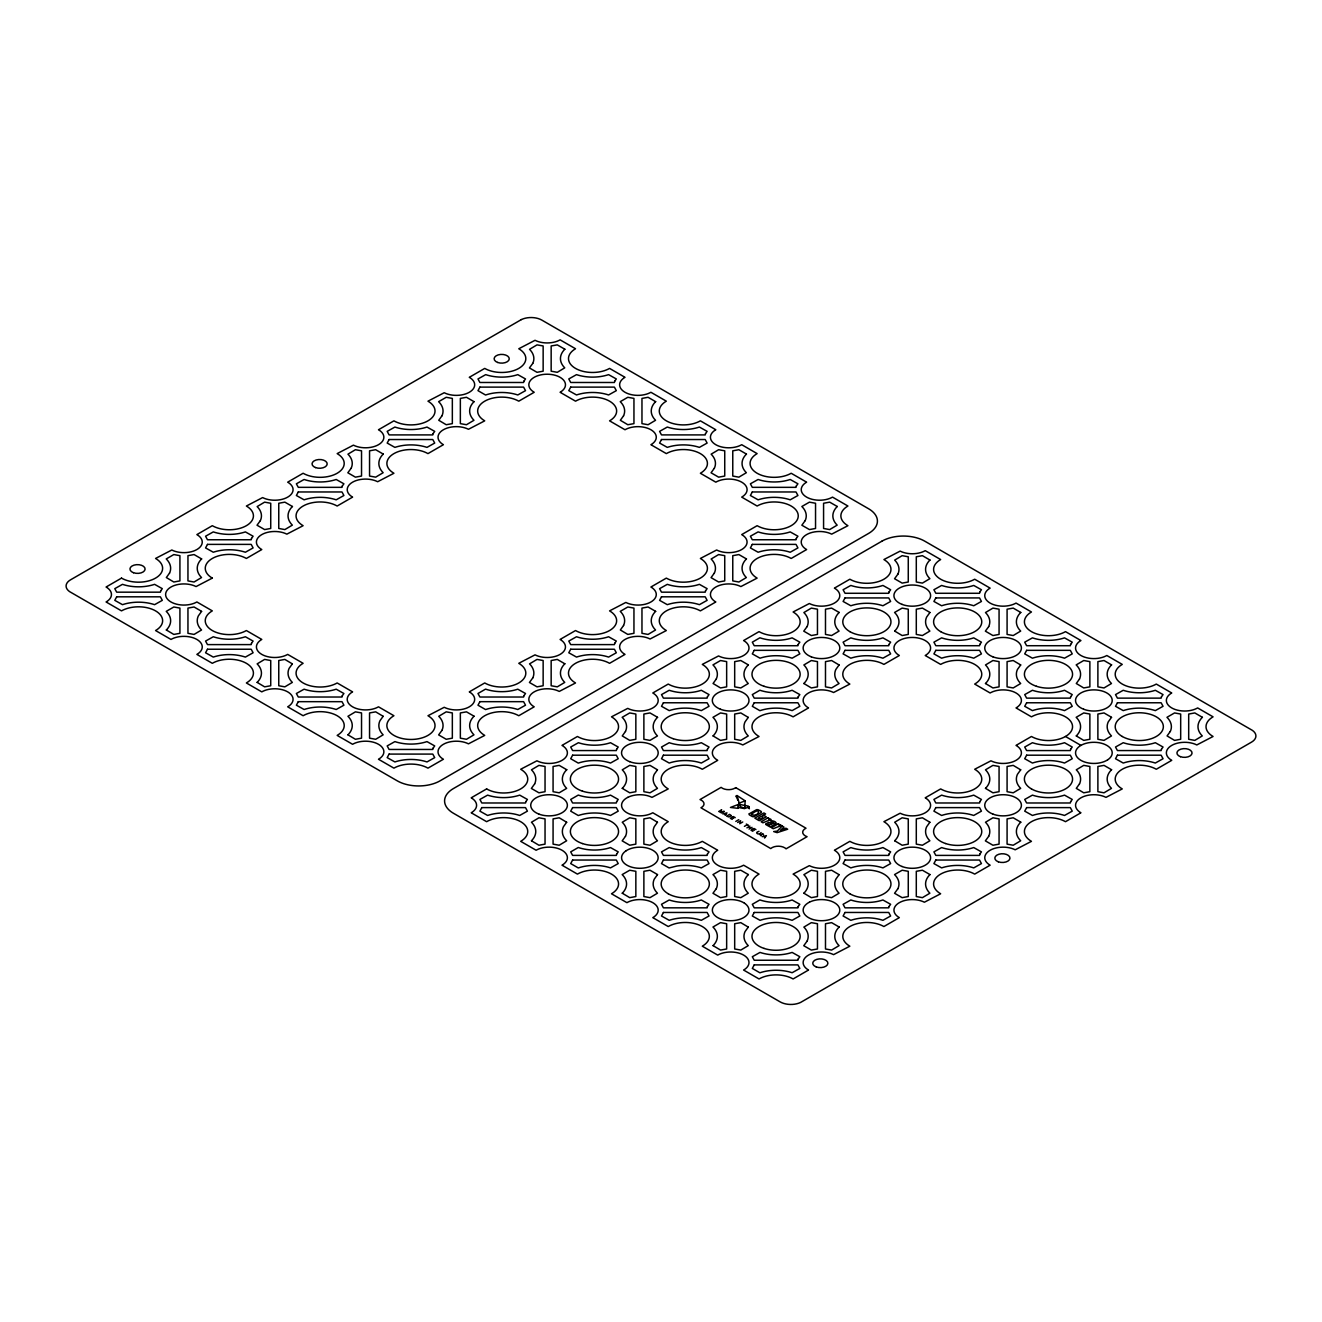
<?xml version="1.0" encoding="UTF-8"?>
<svg xmlns="http://www.w3.org/2000/svg" width="1322" height="1322" viewBox="0 0 1322 1322"><rect width="100%" height="100%" fill="white"/><g stroke="black" fill="none" stroke-linecap="round" stroke-linejoin="round"><path stroke-width="1.5" d="M745.145 800.851L744.732 808.37L740.254 806.618L736.982 795.48L745.145 800.851L738.701 803.313M738.254 807.412L738.089 808.353L730.471 807.445L738.8 804.288L748.549 806.189L749.376 808.75L747.806 807.445L744.468 808.585L737.709 807.329L738.8 804.288M725.15 815.277L726.951 812.865L722.77 813.906M764.595 838.049L766.396 835.636L762.216 836.677M763.538 834.645C761.803 830.728 761.522 838.759 760.018 834.364M718.672 811.543L721.68 809.808L719.961 812.286L724.258 811.295L721.25 813.03M735.792 821.425L738.783 819.69M737.626 822.482L740.617 820.747L739.758 823.705L742.749 821.987M744.402 826.382L747.393 824.664M746.93 827.853L749.921 826.118M749.045 829.076L752.036 827.341M759.01 831.356C753.358 832.662 759.506 835.801 761.108 832.579M627.818 797.331L626.132 798.306A18.293 10.559 0 0 0 626.083 812.237L626.942 812.766A18.293 10.559 0 0 0 652.787 812.766L668.238 821.689A24.077 13.898 0 0 0 668.238 841.337A24.077 13.898 0 0 0 702.296 841.337L717.73 850.261L716.921 850.724A18.326 10.576 0 0 0 716.855 864.671L718.54 865.662A18.326 10.576 0 0 0 742.7 865.695L743.592 865.183L759.043 874.106A24.077 13.898 0 0 0 759.043 893.771A24.077 13.898 0 0 0 793.101 893.771A24.077 13.898 0 0 0 793.101 874.106L809.345 865.662A18.326 10.576 0 0 0 834.38 865.232A18.326 10.576 0 0 0 835.289 850.773L834.397 850.261L849.848 841.337A24.077 13.898 0 0 0 883.906 841.337A24.077 13.898 0 0 0 883.906 821.689L900.15 813.228A18.326 10.576 0 0 0 925.185 812.799A18.326 10.576 0 0 0 926.094 798.356L925.202 797.827L940.653 788.92A24.077 13.898 0 0 0 974.694 788.92A24.077 13.898 0 0 0 974.694 769.255L990.955 760.811A18.326 10.576 0 0 0 1015.99 760.381A18.326 10.576 0 0 0 1016.899 745.922L1016.007 745.41L1031.457 736.486A24.077 13.898 0 0 0 1065.499 736.486L1080.95 745.41M626.132 850.724L626.942 850.261A18.293 10.559 0 0 1 652.787 850.261A18.293 10.559 0 0 1 652.787 865.183L651.895 865.695A18.293 10.559 0 0 1 626.892 865.166A18.293 10.559 0 0 1 626.149 850.74M747.806 807.445L749.26 806.982M737.263 796.786L735.924 796.009L738.056 800.405M735.23 817.657L733.297 816.55L730.322 818.268L732.256 819.376M746.319 824.036L748.483 825.292M755.903 829.588L753.953 828.481L750.979 830.183L752.912 831.307M731.859 817.376L733.627 818.401M748.582 826.894L750.698 828.117M752.515 829.307L754.284 830.332M724.076 813.575L725.712 814.517M763.521 836.347L765.157 837.289M1065.499 736.486A24.077 13.898 0 0 0 1065.499 716.838A24.077 13.898 0 0 0 1031.457 716.838L1016.007 707.914L1016.816 707.452A18.326 10.576 0 0 0 1016.073 692.992A18.326 10.576 0 0 0 991.037 692.48L990.145 692.992L974.694 684.069A24.077 13.898 0 0 0 974.694 664.404A24.077 13.898 0 0 0 940.653 664.404L925.202 655.497L926.011 655.018A18.326 10.576 0 0 0 925.268 640.575A18.326 10.576 0 0 0 900.232 640.046L898.53 641.021A18.326 10.576 0 0 0 898.464 654.968L899.34 655.497L883.906 664.404A24.077 13.898 0 0 0 849.848 664.404A24.077 13.898 0 0 0 849.848 684.069L833.587 692.513A18.326 10.576 0 0 0 808.552 692.943A18.326 10.576 0 0 0 807.659 707.402L808.535 707.914L793.101 716.838A24.077 13.898 0 0 0 759.043 716.838A24.077 13.898 0 0 0 759.043 736.486L742.799 744.947A18.326 10.576 0 0 0 717.747 745.377A18.326 10.576 0 0 0 716.855 759.82L717.73 760.332L702.296 769.255A24.077 13.898 0 0 0 668.238 769.255A24.077 13.898 0 0 0 668.238 788.92L651.994 797.364A18.293 10.559 0 0 0 627.851 797.348M731.165 815.575L728.918 816.996L726.604 816.12L729.595 814.385L731.165 815.575M765.884 816.979L759.671 820.582A2.181 1.256 0 0 1 758.745 820.45L754.862 818.136L763.885 812.931L765.62 813.939L762.761 815.575L763.736 815.575A2.099 1.206 0 0 1 764.562 815.74L765.669 816.451A2.181 1.256 0 0 1 765.884 816.979M768.264 824.383L768.495 824.845A1.669 0.958 0 0 0 769.173 825.077L771.949 824.085L768.264 824.383M765.983 824.036L765.95 824.168A1.966 1.14 0 0 0 766.116 824.73L770.429 827.126A2.941 1.702 0 0 1 770.825 826.696L776.08 823.358A1.917 1.107 0 0 0 776.146 822.895L775.403 821.987A8.147 4.71 0 0 0 774.477 821.425L772.577 820.846A2.313 1.339 0 0 0 771.718 820.879C767.272 820.929 781.17 824.697 768.974 822.482A2.082 1.206 0 0 0 768.297 822.532L766.033 823.887M758.365 818.45C763.339 820.979 764.76 812.319 758.365 818.45M751.474 814.352C758.944 818.417 762.414 804.999 751.54 814.22M116.683 596.817L114.783 600.353L122.483 604.666A32.108 18.541 0 0 1 154.591 604.666L162.292 600.353L160.392 596.817L116.683 596.817M160.673 590.901L160.392 592.173L116.683 592.173L114.783 588.654L122.483 584.341A32.108 18.541 0 0 0 154.591 584.341L162.292 588.654L160.673 590.901M207.488 544.383L205.571 547.919L213.288 552.232A32.108 18.541 0 0 1 245.396 552.232L253.097 547.919L251.197 544.383L207.488 544.383M207.488 649.234L205.571 652.771L213.288 657.084A32.108 18.541 0 0 1 245.396 657.084L253.097 652.771L251.197 649.234L207.488 649.234M251.477 538.467L251.197 539.756L207.488 539.756L205.571 536.22L213.288 531.907A32.108 18.541 0 0 0 245.396 531.907L253.097 536.22L251.477 538.467M251.477 643.318L251.197 644.607L207.488 644.607L205.571 641.071L213.288 636.758A32.108 18.541 0 0 0 245.396 636.758L253.097 641.071L251.477 643.318M298.293 491.966L296.376 495.502L304.093 499.815A32.108 18.541 0 0 1 336.201 499.815L343.902 495.502L342.001 491.966L298.293 491.966M342.282 486.05L342.001 487.339L298.293 487.339L296.376 483.802L304.093 479.489A32.108 18.541 0 0 0 336.201 479.489L343.902 483.802L342.282 486.05M298.293 701.668L296.376 705.204L304.093 709.501A32.108 18.541 0 0 1 336.201 709.501L343.902 705.204L342.001 701.668L298.293 701.668M389.098 439.532L387.181 443.068L394.898 447.381A32.108 18.541 0 0 1 426.989 447.381L434.707 443.068L432.79 439.532L389.098 439.532M342.282 695.752L342.001 697.025L298.293 697.025L296.376 693.505L304.093 689.192A32.108 18.541 0 0 0 336.201 689.192L343.902 693.505L342.282 695.752M433.087 433.633L432.79 434.905L389.098 434.905L387.181 431.369L394.898 427.056A32.108 18.541 0 0 0 426.989 427.056L434.707 431.369L433.087 433.633M389.098 754.085L387.181 757.622L394.898 761.935A32.108 18.541 0 0 1 426.989 761.935L434.707 757.622L432.79 754.085L389.098 754.085M479.903 387.115L477.986 390.651L485.554 395.014A32.108 18.541 0 0 1 517.794 394.964L525.512 390.651L523.595 387.115L479.903 387.115M433.087 748.169L432.79 749.458L389.098 749.458L387.181 745.922L394.898 741.609A32.108 18.541 0 0 0 426.989 741.609L434.707 745.922L433.087 748.169M523.892 381.199L523.595 382.488L479.903 382.488L477.986 378.951L485.703 374.638A32.108 18.541 0 0 0 517.794 374.638L525.512 378.951L523.892 381.199M479.903 701.668L477.986 705.204L485.554 709.567A32.108 18.541 0 0 1 517.794 709.501L525.512 705.204L523.595 701.668L479.903 701.668M570.707 387.115L568.791 390.651L576.508 394.964A32.108 18.541 0 0 1 608.599 394.964L616.316 390.651L614.4 387.115L570.707 387.115M481.803 807.61L479.903 811.146L487.603 815.459A32.108 18.541 0 0 1 519.711 815.459L527.412 811.146L525.512 807.61L481.803 807.61M523.892 695.752L523.595 697.025L479.903 697.025L477.986 693.505L485.554 689.126A32.108 18.541 0 0 0 517.794 689.192L525.512 693.505L523.892 695.752M614.697 381.199L614.4 382.488L570.707 382.488L568.791 378.951L576.508 374.638A32.108 18.541 0 0 0 608.599 374.638L616.316 378.951L614.697 381.199M525.809 801.694L525.512 802.983L481.803 802.983L479.903 799.446L487.603 795.133A32.108 18.541 0 0 0 519.711 795.133L527.412 799.446L525.809 801.694M570.707 649.234L568.791 652.771L576.508 657.084A32.108 18.541 0 0 1 608.599 657.084L616.316 652.771L614.4 649.234L570.707 649.234M572.608 755.192L570.707 758.729L578.276 763.091A32.108 18.541 0 0 1 610.516 763.042L618.217 758.729L616.316 755.192L572.608 755.192M572.608 807.61L570.707 811.146L578.276 815.525A32.108 18.541 0 0 1 610.516 815.459L618.217 811.146L616.316 807.61L572.608 807.61M614.697 643.318L614.4 644.607L570.707 644.607L568.791 641.071L576.508 636.758A32.108 18.541 0 0 0 608.599 636.758L616.316 641.071L614.697 643.318M661.496 439.532L659.595 443.068L667.296 447.381A32.108 18.541 0 0 1 699.404 447.381L707.121 443.068L705.204 439.532L661.496 439.532M572.608 860.044L570.707 863.58L578.276 867.943A32.108 18.541 0 0 1 610.516 867.893L618.217 863.58L616.316 860.044L572.608 860.044M616.614 749.277L616.316 750.566L572.608 750.566L570.707 747.029L578.408 742.716A32.108 18.541 0 0 0 610.516 742.716L618.217 747.029L616.614 749.277M661.496 596.817L659.595 600.353L667.296 604.666A32.108 18.541 0 0 1 699.404 604.666L707.121 600.353L705.204 596.817L661.496 596.817M616.614 801.694L616.316 802.983L572.608 802.983L570.707 799.446L578.276 795.084A32.108 18.541 0 0 0 610.516 795.133L618.217 799.446L616.614 801.694M705.502 433.633L705.204 434.905L661.496 434.905L659.595 431.369L667.296 427.056A32.108 18.541 0 0 0 699.404 427.056L707.121 431.369L705.502 433.633M616.614 854.128L616.316 855.4L572.608 855.4L570.707 851.88L578.276 847.501A32.108 18.541 0 0 0 610.516 847.567L618.217 851.88L616.614 854.128M663.413 702.775L661.512 706.295L669.213 710.608A32.108 18.541 0 0 1 701.321 710.608L709.022 706.295L707.121 702.775L663.413 702.775M663.413 755.192L661.512 758.729L669.213 763.042A32.108 18.541 0 0 1 701.321 763.042L709.022 758.729L707.121 755.192L663.413 755.192M705.502 590.901L705.204 592.173L661.496 592.173L659.595 588.654L667.296 584.341A32.108 18.541 0 0 0 699.404 584.341L707.121 588.654L705.502 590.901M663.413 860.044L661.512 863.58L669.081 867.943L676.963 866.026A32.108 18.541 0 0 1 701.321 867.893L709.022 863.58L707.121 860.044L663.413 860.044M752.301 491.966L750.4 495.502L758.101 499.815A32.108 18.541 0 0 1 790.209 499.815L797.926 495.502L796.009 491.966L752.301 491.966M707.402 696.859L707.121 698.132L663.413 698.132L661.512 694.595L669.213 690.282A32.108 18.541 0 0 0 701.321 690.282L709.022 694.595L707.402 696.859M663.413 912.461L661.512 915.997L669.213 920.31A32.108 18.541 0 0 1 701.321 920.31L709.022 915.997L707.121 912.461L663.413 912.461M752.301 544.383L750.4 547.919L758.101 552.232A32.108 18.541 0 0 1 790.209 552.232L797.926 547.919L796.009 544.383L752.301 544.383M707.402 749.277L707.121 750.566L663.413 750.566L661.512 747.029L669.213 742.716A32.108 18.541 0 0 0 701.321 742.716L709.022 747.029L707.402 749.277M707.402 854.128L707.121 855.4L663.413 855.4L661.512 851.88L669.213 847.567A32.108 18.541 0 0 0 701.321 847.567L709.022 851.88L707.402 854.128M754.218 650.341L752.317 653.878L760.018 658.191A32.108 18.541 0 0 1 792.126 658.191L799.827 653.878L797.926 650.341L754.218 650.341M796.307 486.05L796.009 487.339L752.301 487.339L750.4 483.802L758.101 479.489A32.108 18.541 0 0 0 790.209 479.489L797.926 483.802L796.307 486.05M707.402 906.545L707.121 907.834L663.413 907.834L661.512 904.298L669.213 899.985A32.108 18.541 0 0 0 701.321 899.985L709.022 904.298L707.402 906.545M754.218 702.775L752.317 706.295L759.886 710.674A32.108 18.541 0 0 1 792.126 710.608L799.827 706.295L797.926 702.775L754.218 702.775M796.307 538.467L796.009 539.756L752.301 539.756L750.4 536.22L758.101 531.907A32.108 18.541 0 0 0 790.209 531.907L797.926 536.22L796.307 538.467M798.207 644.425L797.926 645.714L754.218 645.714L752.317 642.178L759.886 637.799A32.108 18.541 0 0 0 792.126 637.865L799.827 642.178L798.207 644.425M798.207 696.859L797.926 698.132L754.218 698.132L752.317 694.595L759.886 690.233A32.108 18.541 0 0 0 792.126 690.282L799.827 694.595L798.207 696.859M754.218 912.461L752.317 915.997L760.018 920.31A32.108 18.541 0 0 1 792.126 920.31L799.827 915.997L797.926 912.461L754.218 912.461M754.218 964.895L752.317 968.431L759.886 972.794A32.108 18.541 0 0 1 792.126 972.728L799.827 968.431L797.926 964.895L754.218 964.895M845.022 597.924L843.106 601.444L850.823 605.757A32.108 18.541 0 0 1 882.931 605.757L890.631 601.444L888.731 597.924L845.022 597.924M845.022 650.341L843.106 653.878L850.823 658.191A32.108 18.541 0 0 1 882.931 658.191L890.631 653.878L888.731 650.341L845.022 650.341M798.207 906.545L797.926 907.834L754.218 907.834L752.317 904.298L759.886 899.935A32.108 18.541 0 0 0 792.126 899.985L799.827 904.298L798.207 906.545M798.207 958.979L797.926 960.251L754.218 960.251L752.317 956.731L760.018 952.418A32.108 18.541 0 0 0 792.126 952.418L799.827 956.731L798.207 958.979M889.012 592.008L888.731 593.281L845.022 593.281L843.106 589.744L850.823 585.448A32.108 18.541 0 0 0 882.931 585.448L890.631 589.744L889.012 592.008M889.012 644.425L888.731 645.714L845.022 645.714L843.106 642.178L850.823 637.865A32.108 18.541 0 0 0 882.931 637.865L890.631 642.178L889.012 644.425M845.022 860.044L843.106 863.58L850.823 867.893A32.108 18.541 0 0 1 882.931 867.893L890.631 863.58L888.731 860.044L845.022 860.044M845.022 912.461L843.106 915.997L850.823 920.31A32.108 18.541 0 0 1 882.931 920.31L890.631 915.997L888.731 912.461L845.022 912.461M935.827 597.924L933.91 601.444L941.628 605.757A32.108 18.541 0 0 1 973.736 605.757L981.436 601.444L979.536 597.924L935.827 597.924M889.012 854.128L888.731 855.4L845.022 855.4L843.106 851.88L850.823 847.567A32.108 18.541 0 0 0 882.931 847.567L890.631 851.88L889.012 854.128M935.827 650.341L933.91 653.878L941.628 658.191A32.108 18.541 0 0 1 973.736 658.191L981.436 653.878L979.536 650.341L935.827 650.341M889.012 906.545L888.731 907.834L845.022 907.834L843.106 904.298L850.823 899.985A32.108 18.541 0 0 0 882.931 899.985L890.631 904.298L889.012 906.545M979.817 592.008L979.536 593.281L935.827 593.281L933.91 589.744L941.628 585.448A32.108 18.541 0 0 0 973.736 585.448L981.436 589.744L979.817 592.008M935.827 807.61L933.91 811.146L941.628 815.459A32.108 18.541 0 0 1 973.736 815.459L981.436 811.146L979.536 807.61L935.827 807.61M979.817 644.425L979.536 645.714L935.827 645.714L933.91 642.178L941.628 637.865A32.108 18.541 0 0 0 973.736 637.865L981.436 642.178L979.817 644.425M935.827 860.044L933.91 863.58L941.628 867.893A32.108 18.541 0 0 1 973.736 867.893L981.436 863.58L979.536 860.044L935.827 860.044M979.817 801.694L979.536 802.983L935.827 802.983L933.91 799.446L941.628 795.133A32.108 18.541 0 0 0 973.736 795.133L981.436 799.446L979.817 801.694M979.817 854.128L979.536 855.4L935.827 855.4L933.91 851.88L941.628 847.567A32.108 18.541 0 0 0 973.736 847.567L981.436 851.88L979.817 854.128M1026.632 650.341L1024.715 653.878L1032.432 658.191A32.108 18.541 0 0 1 1064.524 658.191L1072.241 653.878L1070.324 650.341L1026.632 650.341M1026.632 702.775L1024.715 706.295L1032.432 710.608A32.108 18.541 0 0 1 1064.524 710.608L1072.241 706.295L1070.324 702.775L1026.632 702.775M1026.632 755.192L1024.715 758.729L1032.432 763.042A32.108 18.541 0 0 1 1064.524 763.042L1072.241 758.729L1070.324 755.192L1026.632 755.192M1026.632 807.61L1024.715 811.146L1032.432 815.459A32.108 18.541 0 0 1 1064.524 815.459L1072.241 811.146L1070.324 807.61L1026.632 807.61M1070.622 644.425L1070.324 645.714L1026.632 645.714L1024.715 642.178L1032.432 637.865A32.108 18.541 0 0 0 1064.524 637.865L1072.241 642.178L1070.622 644.425M1070.622 696.859L1070.324 698.132L1026.632 698.132L1024.715 694.595L1032.432 690.282A32.108 18.541 0 0 0 1064.524 690.282L1072.241 694.595L1070.622 696.859M1070.622 749.277L1070.324 750.566L1026.632 750.566L1024.715 747.029L1032.432 742.716A32.108 18.541 0 0 0 1064.524 742.716L1072.241 747.029L1070.622 749.277M1070.622 801.694L1070.324 802.983L1026.632 802.983L1024.715 799.446L1032.432 795.133A32.108 18.541 0 0 0 1064.524 795.133L1072.241 799.446L1070.622 801.694M1117.437 702.775L1115.52 706.295L1123.237 710.608A32.108 18.541 0 0 1 1155.329 710.608L1163.046 706.295L1161.129 702.775L1117.437 702.775M1117.437 755.192L1115.52 758.729L1123.237 763.042A32.108 18.541 0 0 1 1155.329 763.042L1163.046 758.729L1161.129 755.192L1117.437 755.192M1161.427 696.859L1161.129 698.132L1117.437 698.132L1115.52 694.595L1123.237 690.282A32.108 18.541 0 0 0 1155.329 690.282L1163.046 694.595L1161.427 696.859M1161.427 749.277L1161.129 750.566L1117.437 750.566L1115.52 747.029L1123.237 742.716A32.108 18.541 0 0 0 1155.329 742.716L1163.046 747.029L1161.427 749.277M749.277 813.774L749.227 813.906A3.09 1.785 0 0 0 749.376 814.864L752.317 816.566A3.09 1.785 0 0 0 753.986 816.666L761.323 812.419A3.09 1.785 0 0 0 761.158 811.46L758.217 809.775A3.09 1.785 0 0 0 756.564 809.675L749.277 813.774M169.547 573.087L166.341 577.549L173.81 582.01L179.924 580.903L179.924 555.67L173.81 554.562L166.242 558.942A32.108 18.541 0 0 1 169.547 573.087M260.351 520.653L257.03 525.214L264.615 529.577L270.729 528.47L270.729 503.252L264.615 502.145L257.146 506.59A32.108 18.541 0 0 1 260.351 520.653M201.539 611.442L198.333 615.92A32.108 18.541 0 0 0 201.539 629.983L194.07 634.428L187.955 633.321L187.955 608.087L194.07 606.996L201.638 611.359M351.156 468.236L347.835 472.78L355.42 477.159L361.534 476.052L361.534 450.819L355.42 449.711L347.95 454.173A32.108 18.541 0 0 1 351.156 468.236M441.961 415.802L438.755 420.28L446.208 424.726L452.339 423.635L452.339 398.401L446.208 397.294L438.64 401.673A32.108 18.541 0 0 1 441.961 415.802M292.344 663.875L289.138 668.337A32.108 18.541 0 0 0 292.344 682.4L284.874 686.845L278.76 685.754L278.76 660.521L284.874 659.414L292.344 663.875M532.766 363.385L529.444 367.929L537.013 372.308L543.144 371.201L543.144 345.967L537.013 344.877L529.544 349.322A32.108 18.541 0 0 1 532.766 363.385M383.149 716.293L379.943 720.771A32.108 18.541 0 0 0 383.149 734.834L375.679 739.279L369.549 738.172L369.549 712.938L375.679 711.847L383.149 716.293M623.554 415.802L620.348 420.28L627.818 424.726L633.949 423.635L633.949 398.401L627.818 397.294L620.249 401.673A32.108 18.541 0 0 1 623.554 415.802M441.961 730.355L438.64 734.9L446.208 739.279L452.339 738.172L452.339 712.938L446.208 711.847L438.755 716.293A32.108 18.541 0 0 1 441.961 730.355M532.766 677.938L529.444 682.483L537.013 686.845L543.144 685.754L543.144 660.521L537.013 659.414L529.544 663.875A32.108 18.541 0 0 1 532.766 677.938M714.359 468.236L711.054 472.78L718.623 477.159L724.737 476.052L724.737 450.819L718.623 449.711L711.153 454.173A32.108 18.541 0 0 1 714.359 468.236M623.554 625.504L620.348 629.983L627.818 634.428L633.949 633.321L633.949 608.087L627.818 606.996L620.249 611.359A32.108 18.541 0 0 1 623.554 625.504M534.666 783.88L531.361 788.441L538.93 792.803L545.044 791.696L545.044 766.479L538.93 765.372L531.461 769.817A32.108 18.541 0 0 1 534.666 783.88M714.359 573.087L711.054 577.631L718.623 582.01L724.737 580.903L724.737 555.67L718.623 554.562L711.153 559.024A32.108 18.541 0 0 1 714.359 573.087M625.471 731.463L622.265 735.924L629.735 740.386L635.849 739.279L635.849 714.045L629.735 712.938L622.166 717.317A32.108 18.541 0 0 1 625.471 731.463M566.659 822.251L563.453 826.713A32.108 18.541 0 0 0 566.659 840.775L559.189 845.237L553.075 844.13L553.075 818.896L559.189 817.789L566.659 822.251M805.164 520.653L801.859 525.214L809.428 529.577L815.542 528.47L815.542 503.252L809.428 502.145L801.859 506.508A32.108 18.541 0 0 1 805.164 520.653M716.276 679.029L713.07 683.507L720.54 687.952L726.654 686.862L726.654 661.628L720.54 660.521L712.971 664.9A32.108 18.541 0 0 1 716.276 679.029M657.464 769.817L654.258 774.295A32.108 18.541 0 0 0 657.464 788.358L649.994 792.803L643.88 791.696L643.88 766.479L649.994 765.372L657.464 769.817M625.471 836.314L622.166 840.858L629.735 845.237L635.849 844.13L635.849 818.896L629.735 817.789L622.265 822.251A32.108 18.541 0 0 1 625.471 836.314M657.464 822.251L654.258 826.713A32.108 18.541 0 0 0 657.464 840.775L649.994 845.237L643.88 844.13L643.88 818.896L649.994 817.789L657.464 822.251M807.081 626.611L803.759 631.156L811.344 635.535L817.459 634.428L817.459 609.194L811.344 608.103L803.875 612.549A32.108 18.541 0 0 1 807.081 626.611M748.269 717.4L745.063 721.862A32.108 18.541 0 0 0 748.269 735.924L740.799 740.386L734.685 739.279L734.685 714.045L740.799 712.938L748.269 717.4M657.464 874.668L654.258 879.147A32.108 18.541 0 0 0 657.464 893.209L649.994 897.655L643.88 896.547L643.88 871.314L649.994 870.223L657.563 874.586M897.886 574.178L894.564 578.739L902.149 583.101L908.264 582.01L908.264 556.777L902.149 555.67L894.68 560.115A32.108 18.541 0 0 1 897.886 574.178M839.073 664.966L835.868 669.444A32.108 18.541 0 0 0 839.073 683.507L831.604 687.952L825.49 686.862L825.49 661.628L831.604 660.521L839.073 664.966M716.276 888.731L712.971 893.275L720.54 897.655L726.654 896.547L726.654 871.314L720.54 870.223L712.971 874.586A32.108 18.541 0 0 1 716.276 888.731M929.878 612.549L926.672 617.01A32.108 18.541 0 0 0 929.878 631.073L922.409 635.535L916.295 634.428L916.295 609.194L922.409 608.103L929.977 612.466M748.269 927.102L745.063 931.564A32.108 18.541 0 0 0 748.269 945.627L740.799 950.072L734.685 948.981L734.685 923.748L740.799 922.64L748.269 927.102M988.691 626.611L985.369 631.156L992.938 635.535L999.068 634.428L999.068 609.194L992.938 608.103L985.485 612.549A32.108 18.541 0 0 1 988.691 626.611M839.073 874.668L835.868 879.147A32.108 18.541 0 0 0 839.073 893.209L831.604 897.655L825.49 896.547L825.49 871.314L831.604 870.223L839.073 874.668M807.081 941.165L803.759 945.709L811.344 950.072L817.459 948.981L817.459 923.748L811.344 922.64L803.875 927.102A32.108 18.541 0 0 1 807.081 941.165M1020.683 664.966L1017.461 669.444A32.108 18.541 0 0 0 1020.683 683.507L1013.214 687.952L1007.083 686.862L1007.083 661.628L1013.214 660.521L1020.683 664.966M929.878 822.251L926.672 826.713A32.108 18.541 0 0 0 929.878 840.775L922.409 845.237L916.295 844.13L916.295 818.896L922.409 817.789L929.878 822.251M897.886 888.731L894.564 893.275L902.149 897.655L908.264 896.547L908.264 871.314L902.149 870.223L894.564 874.586A32.108 18.541 0 0 1 897.886 888.731M1079.496 679.029L1076.29 683.507L1083.743 687.952L1089.873 686.862L1089.873 661.628L1083.743 660.521L1076.174 664.9A32.108 18.541 0 0 1 1079.496 679.029M1020.683 769.817L1017.461 774.295A32.108 18.541 0 0 0 1020.683 788.358L1013.214 792.803L1007.083 791.696L1007.083 766.479L1013.214 765.372L1020.683 769.817M988.691 836.314L985.369 840.858L992.938 845.237L999.068 844.13L999.068 818.896L992.938 817.789L985.485 822.251A32.108 18.541 0 0 1 988.691 836.314M1111.472 717.4L1108.266 721.862A32.108 18.541 0 0 0 1111.472 735.924L1104.019 740.386L1097.888 739.279L1097.888 714.045L1104.019 712.938L1111.587 717.317M1079.496 783.88L1076.29 788.358L1083.743 792.803L1089.873 791.696L1089.873 766.479L1083.743 765.372L1076.29 769.817A32.108 18.541 0 0 1 1079.496 783.88M1170.301 731.463L1167.078 735.924L1174.547 740.386L1180.678 739.279L1180.678 714.045L1174.547 712.938L1166.979 717.317A32.108 18.541 0 0 1 1170.301 731.463M782.178 826.052L777.286 831.092L773.667 831.571L777.121 832.645L787.664 829.225L785.912 828.216L780.311 830.398L783.996 827.109L782.178 826.052M201.638 558.942L201.539 559.024A32.108 18.541 0 0 0 201.539 577.549L194.07 582.01L187.955 580.903L187.955 555.67L194.07 554.562L201.638 558.942M292.443 506.508L292.344 506.59A32.108 18.541 0 0 0 292.344 525.131L284.874 529.577L278.76 528.47L278.76 503.252L284.874 502.145L292.443 506.508M383.248 454.09L383.149 454.173A32.108 18.541 0 0 0 383.149 472.698L375.679 477.159L369.549 476.052L369.549 450.819L375.679 449.711L383.248 454.09M166.341 629.983L173.81 634.428L179.924 633.321L179.924 608.087L173.81 606.996L166.242 611.359A32.108 18.541 0 0 1 166.341 629.983M474.053 401.673L473.954 401.739A32.108 18.541 0 0 0 473.954 420.28L466.484 424.726L460.353 423.635L460.353 398.401L466.484 397.294L474.053 401.673M564.858 349.239L564.742 349.322A32.108 18.541 0 0 0 564.742 367.846L557.289 372.308L551.158 371.201L551.158 345.967L557.289 344.877L564.858 349.239M257.146 682.4L264.615 686.845L270.729 685.754L270.729 660.521L264.615 659.414L257.146 663.875A32.108 18.541 0 0 1 257.146 682.4M655.662 401.673L655.547 401.739A32.108 18.541 0 0 0 655.547 420.28L648.077 424.726L641.963 423.635L641.963 398.401L648.077 397.294L655.662 401.673M347.95 734.834L355.42 739.279L361.534 738.172L361.534 712.938L355.42 711.847L347.95 716.293A32.108 18.541 0 0 1 347.95 734.834M746.467 454.09L746.352 454.173A32.108 18.541 0 0 0 746.352 472.698L738.882 477.159L732.768 476.052L732.768 450.819L738.882 449.711L746.467 454.09M474.053 716.21L473.954 716.293A32.108 18.541 0 0 0 473.954 734.834L466.484 739.279L460.353 738.172L460.353 712.938L466.484 711.847L474.053 716.21M564.858 663.793L564.742 663.875A32.108 18.541 0 0 0 564.742 682.4L557.289 686.845L551.158 685.754L551.158 660.521L557.289 659.414L564.858 663.793M655.662 611.359L655.547 611.442A32.108 18.541 0 0 0 655.547 629.983L648.077 634.428L641.963 633.321L641.963 608.087L648.077 606.996L655.662 611.359M746.467 558.942L746.352 559.024A32.108 18.541 0 0 0 746.352 577.549L738.882 582.01L732.768 580.903L732.768 555.67L738.882 554.562L746.467 558.942M837.272 506.508L837.157 506.59A32.108 18.541 0 0 0 837.157 525.131L829.687 529.577L823.573 528.47L823.573 503.252L829.687 502.145L837.272 506.508M566.758 769.735L566.659 769.817A32.108 18.541 0 0 0 566.659 788.358L559.189 792.803L553.075 791.696L553.075 766.479L559.189 765.372L566.758 769.735M657.563 717.317L657.464 717.4A32.108 18.541 0 0 0 657.464 735.924L649.994 740.386L643.88 739.279L643.88 714.045L649.994 712.938L657.563 717.317M748.368 664.9L748.269 664.966A32.108 18.541 0 0 0 748.269 683.507L740.799 687.952L734.685 686.862L734.685 661.628L740.799 660.521L748.368 664.9M531.461 840.775L538.93 845.237L545.044 844.13L545.044 818.896L538.93 817.789L531.461 822.251A32.108 18.541 0 0 1 531.461 840.775M839.173 612.466L839.073 612.549A32.108 18.541 0 0 0 839.073 631.073L831.604 635.535L825.49 634.428L825.49 609.194L831.604 608.103L839.173 612.466M622.265 788.358L629.735 792.803L635.849 791.696L635.849 766.479L629.735 765.372L622.265 769.817A32.108 18.541 0 0 1 622.265 788.358M929.977 560.049L929.878 560.115A32.108 18.541 0 0 0 929.878 578.656L922.409 583.101L916.295 582.01L916.295 556.777L922.409 555.67L929.977 560.049M713.07 735.924L720.54 740.386L726.654 739.279L726.654 714.045L720.54 712.938L712.971 717.317A32.108 18.541 0 0 1 713.07 735.924M803.875 683.507L811.344 687.952L817.459 686.862L817.459 661.628L811.344 660.521L803.875 664.966A32.108 18.541 0 0 1 803.875 683.507M894.68 631.073L902.149 635.535L908.264 634.428L908.264 609.194L902.149 608.103L894.564 612.466A32.108 18.541 0 0 1 894.68 631.073M622.265 893.209L629.735 897.655L635.849 896.547L635.849 871.314L629.735 870.223L622.166 874.586A32.108 18.541 0 0 1 622.265 893.209M1020.782 612.466L1020.683 612.549A32.108 18.541 0 0 0 1020.683 631.073L1013.214 635.535L1007.083 634.428L1007.083 609.194L1013.214 608.103L1020.782 612.466M985.485 683.507L992.938 687.952L999.068 686.862L999.068 661.628L992.938 660.521L985.485 664.966A32.108 18.541 0 0 1 985.485 683.507M748.368 874.586L748.269 874.668A32.108 18.541 0 0 0 748.269 893.209L740.799 897.655L734.685 896.547L734.685 871.314L740.799 870.223L748.368 874.586M713.07 945.627L720.54 950.072L726.654 948.981L726.654 923.748L720.54 922.64L712.971 927.019A32.108 18.541 0 0 1 713.07 945.627M803.875 893.209L811.344 897.655L817.459 896.547L817.459 871.314L811.344 870.223L803.875 874.668A32.108 18.541 0 0 1 803.875 893.209M1111.587 664.9L1111.472 664.966A32.108 18.541 0 0 0 1111.472 683.507L1104.019 687.952L1097.888 686.862L1097.888 661.628L1104.019 660.521L1111.587 664.9M894.68 840.775L902.149 845.237L908.264 844.13L908.264 818.896L902.149 817.789L894.68 822.251A32.108 18.541 0 0 1 894.68 840.775M985.485 788.358L992.938 792.803L999.068 791.696L999.068 766.479L992.938 765.372L985.485 769.817A32.108 18.541 0 0 1 985.485 788.358M1076.29 735.924L1083.743 740.386L1089.873 739.279L1089.873 714.045L1083.743 712.938L1076.174 717.317A32.108 18.541 0 0 1 1076.29 735.924M839.173 927.019L839.073 927.102A32.108 18.541 0 0 0 839.073 945.627L831.604 950.072L825.49 948.981L825.49 923.748L831.604 922.64L839.173 927.019M929.977 874.586L929.878 874.668A32.108 18.541 0 0 0 929.878 893.209L922.409 897.655L916.295 896.547L916.295 871.314L922.409 870.223L929.977 874.586M1020.782 822.168L1020.683 822.251A32.108 18.541 0 0 0 1020.683 840.775L1013.214 845.237L1007.083 844.13L1007.083 818.896L1013.214 817.789L1020.782 822.168M1111.587 769.735L1111.472 769.817A32.108 18.541 0 0 0 1111.472 788.358L1104.019 792.803L1097.888 791.696L1097.888 766.479L1104.019 765.372L1111.587 769.735M1202.392 717.317L1202.276 717.4A32.108 18.541 0 0 0 1202.276 735.924L1194.824 740.386L1188.693 739.279L1188.693 714.045L1194.824 712.938L1202.392 717.317M735.71 787.631L735.313 787.912A8.957 5.172 0 0 1 721.118 787.367L699.999 799.562A8.973 5.172 0 0 1 700.941 807.775L770.743 848.559A8.94 5.156 0 0 1 785.004 847.964A8.626 4.991 0 0 1 786.045 848.84L807.064 836.694A8.94 5.172 0 0 1 806.007 828.216L735.71 787.631M521.38 319.577L70.545 579.829A15.153 8.742 0 0 0 69.636 591.645L397.228 780.823A30.29 17.483 0 0 0 440.077 780.823L868.537 533.46A30.29 17.483 0 0 0 868.537 508.722L541.838 320.106A15.153 8.742 0 0 0 521.38 319.577M121.508 578.111L106.057 587.034L106.95 587.546A18.326 10.576 0 0 1 106.867 601.493L106.057 601.956L121.508 610.88A24.077 13.898 0 0 1 155.566 610.88A24.077 13.898 0 0 1 155.566 630.544L171.001 639.451L171.893 638.939A18.326 10.576 0 0 1 196.928 639.468A18.326 10.576 0 0 1 197.672 653.927L196.862 654.39L212.313 663.313A24.077 13.898 0 0 1 246.371 663.313A24.077 13.898 0 0 1 246.371 682.962L261.806 691.885L262.698 691.373A18.326 10.576 0 0 1 287.733 691.885A18.326 10.576 0 0 1 288.477 706.345L287.667 706.807L303.118 715.731A24.077 13.898 0 0 1 337.16 715.731A24.077 13.898 0 0 1 337.16 735.396L352.61 744.303L353.503 743.79A18.326 10.576 0 0 1 378.538 744.319A18.326 10.576 0 0 1 379.282 758.778L378.472 759.241L393.923 768.148A24.077 13.898 0 0 1 427.964 768.148L443.415 759.241L442.54 758.729A18.326 10.576 0 0 1 443.432 744.269A18.326 10.576 0 0 1 468.467 743.84L484.728 735.396A24.077 13.898 0 0 1 484.728 715.731A24.077 13.898 0 0 1 518.769 715.731L534.22 706.807L533.344 706.295A18.326 10.576 0 0 1 534.237 691.836A18.326 10.576 0 0 1 559.272 691.423L575.533 682.962A24.077 13.898 0 0 1 575.533 663.313A24.077 13.898 0 0 1 609.574 663.313L625.025 654.39L624.133 653.878A18.326 10.576 0 0 1 625.042 639.418A18.326 10.576 0 0 1 650.077 638.989L666.338 630.544A24.077 13.898 0 0 1 666.338 610.88A24.077 13.898 0 0 1 700.379 610.88L715.83 601.956L714.938 601.444A18.326 10.576 0 0 1 715.846 587.001A18.326 10.576 0 0 1 740.882 586.571L757.126 578.111A24.077 13.898 0 0 1 757.126 558.462A24.077 13.898 0 0 1 791.184 558.462L806.635 549.539L805.742 549.027A18.326 10.576 0 0 1 806.651 534.567A18.326 10.576 0 0 1 831.687 534.138L847.931 525.693A24.077 13.898 0 0 1 847.931 506.029L832.496 497.105L831.604 497.617A18.326 10.576 0 0 1 806.569 497.105A18.326 10.576 0 0 1 805.825 482.646L806.635 482.183L791.184 473.259A24.077 13.898 0 0 1 757.126 473.259A24.077 13.898 0 0 1 757.126 453.611L741.692 444.688L740.799 445.2A18.326 10.576 0 0 1 715.764 444.688A18.326 10.576 0 0 1 715.02 430.228L715.83 429.766L700.379 420.842A24.077 13.898 0 0 1 666.338 420.842A24.077 13.898 0 0 1 666.338 401.177L650.887 392.27L649.994 392.766A18.326 10.576 0 0 1 624.959 392.254A18.326 10.576 0 0 1 624.215 377.795L625.025 377.332L609.574 368.408A24.077 13.898 0 0 1 575.533 368.408A24.077 13.898 0 0 1 575.533 348.76L560.082 339.837L559.189 340.349A18.326 10.576 0 0 1 535.03 340.299L518.769 348.76A24.077 13.898 0 0 1 518.769 368.408A24.077 13.898 0 0 1 484.728 368.408L469.277 377.332L470.169 377.844A18.326 10.576 0 0 1 469.26 392.304A18.326 10.576 0 0 1 444.225 392.733L427.964 401.177A24.077 13.898 0 0 1 427.964 420.842A24.077 13.898 0 0 1 393.923 420.842L378.472 429.766L379.364 430.278A18.326 10.576 0 0 1 378.456 444.721A18.326 10.576 0 0 1 353.42 445.15L337.16 453.611A24.077 13.898 0 0 1 337.16 473.259A24.077 13.898 0 0 1 303.118 473.259L287.667 482.183L288.56 482.695A18.326 10.576 0 0 1 287.651 497.155A18.326 10.576 0 0 1 262.615 497.584L246.371 506.029A24.077 13.898 0 0 1 246.371 525.693A24.077 13.898 0 0 1 212.313 525.693L196.862 534.6L197.755 535.129A18.326 10.576 0 0 1 196.846 549.572A18.326 10.576 0 0 1 171.81 550.002L155.566 558.462A24.077 13.898 0 0 1 155.566 578.111A24.077 13.898 0 0 1 121.508 578.111M212.313 578.111L196.069 586.571A18.326 10.576 0 0 0 170.736 587.166A18.326 10.576 0 0 0 170.654 601.791A18.326 10.576 0 0 0 195.97 602.468L196.862 601.956L212.313 610.88A24.077 13.898 0 0 0 212.313 630.544A24.077 13.898 0 0 0 246.371 630.544L261.806 639.451L260.996 639.931A18.326 10.576 0 0 0 261.739 654.373A18.326 10.576 0 0 0 286.775 654.902L287.667 654.39L303.118 663.313A24.077 13.898 0 0 0 303.118 682.962A24.077 13.898 0 0 0 337.16 682.962L352.61 691.885L351.801 692.348A18.326 10.576 0 0 0 352.544 706.807A18.326 10.576 0 0 0 377.58 707.32L378.472 706.807L393.923 715.731A24.077 13.898 0 0 0 393.923 735.396A24.077 13.898 0 0 0 427.964 735.396A24.077 13.898 0 0 0 427.964 715.731L444.225 707.287A18.326 10.576 0 0 0 469.26 706.857A18.326 10.576 0 0 0 470.169 692.398L469.277 691.885L484.728 682.962A24.077 13.898 0 0 0 518.769 682.962A24.077 13.898 0 0 0 518.769 663.313L535.03 654.853A18.326 10.576 0 0 0 560.065 654.423A18.326 10.576 0 0 0 560.958 639.98L560.082 639.451L575.533 630.544A24.077 13.898 0 0 0 609.574 630.544A24.077 13.898 0 0 0 609.574 610.88L625.835 602.435A18.326 10.576 0 0 0 650.87 602.006A18.326 10.576 0 0 0 651.763 587.546L650.887 587.034L666.338 578.111A24.077 13.898 0 0 0 700.379 578.111A24.077 13.898 0 0 0 700.379 558.462L716.64 550.002A18.326 10.576 0 0 0 741.675 549.572A18.326 10.576 0 0 0 742.567 535.129L741.692 534.6L757.126 525.693A24.077 13.898 0 0 0 791.184 525.693A24.077 13.898 0 0 0 791.184 506.029A24.077 13.898 0 0 0 757.126 506.029L741.692 497.105L742.501 496.642A18.326 10.576 0 0 0 741.758 482.183A18.326 10.576 0 0 0 716.722 481.671L715.83 482.183L700.379 473.259A24.077 13.898 0 0 0 700.379 453.611A24.077 13.898 0 0 0 666.338 453.611L650.887 444.688L651.696 444.225A18.326 10.576 0 0 0 650.953 429.766A18.326 10.576 0 0 0 625.917 429.253L625.025 429.766L609.574 420.842A24.077 13.898 0 0 0 609.574 401.177A24.077 13.898 0 0 0 575.533 401.177L560.082 392.27L560.892 391.791A18.326 10.576 0 0 0 560.958 377.844L559.272 376.869A18.326 10.576 0 0 0 535.113 376.82L533.41 377.795A18.326 10.576 0 0 0 533.344 391.742L534.22 392.27L518.769 401.177A24.077 13.898 0 0 0 484.728 401.177A24.077 13.898 0 0 0 484.728 420.842L468.467 429.286A18.326 10.576 0 0 0 443.432 429.716A18.326 10.576 0 0 0 442.54 444.175L443.415 444.688L427.964 453.611A24.077 13.898 0 0 0 393.923 453.611A24.077 13.898 0 0 0 393.923 473.259L377.662 481.72A18.326 10.576 0 0 0 352.627 482.15A18.326 10.576 0 0 0 351.735 496.593L352.61 497.105L337.16 506.029A24.077 13.898 0 0 0 303.118 506.029A24.077 13.898 0 0 0 303.118 525.693L286.857 534.138A18.326 10.576 0 0 0 261.822 534.567A18.326 10.576 0 0 0 260.93 549.027L261.806 549.539L246.371 558.462A24.077 13.898 0 0 0 212.313 558.462A24.077 13.898 0 0 0 212.313 578.111M881.923 541.177L453.463 788.54A30.29 17.483 0 0 0 453.463 813.278L780.162 1001.894A15.153 8.742 0 0 0 800.62 1002.423L1251.455 742.171A15.153 8.742 0 0 0 1252.364 730.355L924.772 541.177A30.29 17.483 0 0 0 881.923 541.177M486.628 788.92L471.194 797.827L472.07 798.356A18.326 10.576 0 0 1 472.004 812.303L471.194 812.766L486.628 821.689A24.077 13.898 0 0 1 520.686 821.689A24.077 13.898 0 0 1 520.686 841.337L536.137 850.261L537.013 849.749A18.326 10.576 0 0 1 562.065 850.261A18.326 10.576 0 0 1 562.792 864.72L561.982 865.183L577.433 874.106A24.077 13.898 0 0 1 611.491 874.106A24.077 13.898 0 0 1 611.491 893.771L626.942 902.678L627.818 902.166A18.326 10.576 0 0 1 652.853 902.695A18.326 10.576 0 0 1 653.597 917.154L652.787 917.617L668.238 926.54A24.077 13.898 0 0 1 702.296 926.54A24.077 13.898 0 0 1 702.296 946.188L717.73 955.112L718.623 954.6A18.326 10.576 0 0 1 743.658 955.112A18.326 10.576 0 0 1 744.402 969.571L743.592 970.034L759.043 978.958A24.077 13.898 0 0 1 793.101 978.958L808.535 970.034L807.659 969.522A18.326 10.576 0 0 1 808.552 955.062A18.326 10.576 0 0 1 833.587 954.649L849.848 946.188A24.077 13.898 0 0 1 849.848 926.54A24.077 13.898 0 0 1 883.906 926.54L899.34 917.617L898.464 917.104A18.326 10.576 0 0 1 899.357 902.645A18.326 10.576 0 0 1 924.392 902.215L940.653 893.771A24.077 13.898 0 0 1 940.653 874.106A24.077 13.898 0 0 1 974.694 874.106L990.145 865.183L989.269 864.671A18.326 10.576 0 0 1 990.161 850.228A18.326 10.576 0 0 1 1015.197 849.798L1031.457 841.337A24.077 13.898 0 0 1 1031.457 821.689A24.077 13.898 0 0 1 1065.499 821.689L1080.95 812.766L1080.074 812.253A18.326 10.576 0 0 1 1080.966 797.794A18.326 10.576 0 0 1 1106.002 797.364L1122.262 788.92A24.077 13.898 0 0 1 1122.262 769.255A24.077 13.898 0 0 1 1156.304 769.255L1171.755 760.332L1170.862 759.82A18.326 10.576 0 0 1 1171.771 745.377A18.326 10.576 0 0 1 1196.807 744.947L1213.067 736.486A24.077 13.898 0 0 1 1213.067 716.838L1197.616 707.914L1196.724 708.427A18.326 10.576 0 0 1 1171.689 707.914A18.326 10.576 0 0 1 1170.945 693.455L1171.755 692.992L1156.304 684.069A24.077 13.898 0 0 1 1122.262 684.069A24.077 13.898 0 0 1 1122.262 664.404L1106.811 655.497L1105.919 655.993A18.326 10.576 0 0 1 1080.884 655.481A18.326 10.576 0 0 1 1080.14 641.021L1080.95 640.559L1065.499 631.635A24.077 13.898 0 0 1 1031.457 631.635A24.077 13.898 0 0 1 1031.457 611.987L1016.007 603.063L1015.114 603.576A18.326 10.576 0 0 1 990.079 603.063A18.326 10.576 0 0 1 989.335 588.604L990.145 588.141L974.694 579.218A24.077 13.898 0 0 1 940.653 579.218A24.077 13.898 0 0 1 940.653 559.553L925.202 550.646L924.309 551.158A18.326 10.576 0 0 1 900.15 551.109L883.906 559.553A24.077 13.898 0 0 1 883.906 579.218A24.077 13.898 0 0 1 849.848 579.218L834.397 588.141L835.289 588.654A18.326 10.576 0 0 1 834.38 603.096A18.326 10.576 0 0 1 809.345 603.526L793.101 611.987A24.077 13.898 0 0 1 793.101 631.635A24.077 13.898 0 0 1 759.043 631.635L743.592 640.559L744.484 641.071A18.326 10.576 0 0 1 743.575 655.53A18.326 10.576 0 0 1 718.54 655.96L702.296 664.404A24.077 13.898 0 0 1 702.296 684.069A24.077 13.898 0 0 1 668.238 684.069L652.787 692.992L653.679 693.505A18.326 10.576 0 0 1 652.787 707.948A18.326 10.576 0 0 1 627.735 708.377L611.491 716.838A24.077 13.898 0 0 1 611.491 736.486A24.077 13.898 0 0 1 577.433 736.486L561.982 745.41L562.875 745.922A18.326 10.576 0 0 1 561.982 760.381A18.326 10.576 0 0 1 536.93 760.811L520.686 769.255A24.077 13.898 0 0 1 520.686 788.92A24.077 13.898 0 0 1 486.628 788.92M767.966 817.855L761.175 821.788L762.91 822.796L771.123 819.491A2.099 1.223 0 0 0 770.197 819.276L768.726 819.343L769.635 818.814L767.966 817.855M778.261 823.804L771.453 827.721L773.205 828.729L781.418 825.44A2.115 1.223 0 0 0 780.476 825.209L779.022 825.292L779.93 824.763L778.261 823.804M1107.621 759.869L1105.919 760.844A18.326 10.576 0 0 1 1080.884 760.332A18.326 10.576 0 0 1 1080.14 745.872L1081.842 744.897A18.326 10.576 0 0 1 1106.878 745.41A18.326 10.576 0 0 1 1107.621 759.869M809.428 902.166L807.725 903.157A18.326 10.576 0 0 0 808.469 917.6A18.326 10.576 0 0 0 833.504 918.129L835.207 917.154A18.326 10.576 0 0 0 834.463 902.695A18.326 10.576 0 0 0 809.428 902.166M744.484 903.207L742.799 902.215A18.326 10.576 0 0 0 712.889 907.603A18.326 10.576 0 0 0 734.966 920.426A18.326 10.576 0 0 0 744.484 903.207M1036.448 686.283A24.077 13.898 0 0 0 1072.555 674.237A24.077 13.898 0 0 0 1036.448 662.206A24.077 13.898 0 0 0 1036.448 686.283M849.848 631.635A24.077 13.898 0 0 0 890.136 625.405A24.077 13.898 0 0 0 860.639 608.384A24.077 13.898 0 0 0 849.848 631.635M764.033 686.283A24.077 13.898 0 0 0 800.14 674.237A24.077 13.898 0 0 0 764.033 662.206A24.077 13.898 0 0 0 764.033 686.283M940.653 631.635A24.077 13.898 0 0 0 980.941 625.405A24.077 13.898 0 0 0 951.443 608.384A24.077 13.898 0 0 0 940.653 631.635M849.848 893.771A24.077 13.898 0 0 0 890.136 887.541A24.077 13.898 0 0 0 860.639 870.504A24.077 13.898 0 0 0 849.848 893.771M945.643 843.552A24.077 13.898 0 0 0 981.75 831.505A24.077 13.898 0 0 0 945.643 819.475A24.077 13.898 0 0 0 945.643 843.552M764.033 948.403A24.077 13.898 0 0 0 800.14 936.356A24.077 13.898 0 0 0 764.033 924.326A24.077 13.898 0 0 0 764.033 948.403M582.424 791.134A24.077 13.898 0 0 0 618.547 779.088A24.077 13.898 0 0 0 582.424 767.041A24.077 13.898 0 0 0 582.424 791.134M673.228 738.701A24.077 13.898 0 0 0 709.336 726.67A24.077 13.898 0 0 0 673.228 714.624A24.077 13.898 0 0 0 673.228 738.701M1122.262 736.486A24.077 13.898 0 0 0 1162.534 730.256A24.077 13.898 0 0 0 1133.053 713.236A24.077 13.898 0 0 0 1122.262 736.486M1031.457 788.92A24.077 13.898 0 0 0 1071.729 782.69A24.077 13.898 0 0 0 1042.248 765.653A24.077 13.898 0 0 0 1031.457 788.92M1083.66 709.236A18.326 10.576 0 0 0 1112.166 701.172A18.326 10.576 0 0 0 1085.825 690.943A18.326 10.576 0 0 0 1083.66 709.236M720.44 709.236A18.326 10.576 0 0 0 748.946 701.172A18.326 10.576 0 0 0 722.622 690.943A18.326 10.576 0 0 0 720.44 709.236M629.636 761.654A18.326 10.576 0 0 0 658.141 753.606A18.326 10.576 0 0 0 631.817 743.377A18.326 10.576 0 0 0 629.636 761.654M811.245 656.803A18.326 10.576 0 0 0 839.751 648.755A18.326 10.576 0 0 0 813.41 638.526A18.326 10.576 0 0 0 811.245 656.803M992.855 656.803A18.326 10.576 0 0 0 1021.361 648.755A18.326 10.576 0 0 0 995.02 638.526A18.326 10.576 0 0 0 992.855 656.803M902.05 604.385A18.326 10.576 0 0 0 930.556 596.321A18.326 10.576 0 0 0 904.215 586.092A18.326 10.576 0 0 0 902.05 604.385M902.05 866.505A18.326 10.576 0 0 0 930.556 858.457A18.326 10.576 0 0 0 904.215 848.228A18.326 10.576 0 0 0 902.05 866.505M992.855 814.071A18.326 10.576 0 0 0 1021.361 806.023A18.326 10.576 0 0 0 995.02 795.794A18.326 10.576 0 0 0 992.855 814.071M538.831 814.071A18.326 10.576 0 0 0 567.336 806.023A18.326 10.576 0 0 0 541.012 795.794A18.326 10.576 0 0 0 538.831 814.071M668.238 893.771A24.077 13.898 0 0 0 708.526 887.541A24.077 13.898 0 0 0 679.029 870.504A24.077 13.898 0 0 0 668.238 893.771M582.424 843.552A24.077 13.898 0 0 0 618.547 831.505A24.077 13.898 0 0 0 582.424 819.475A24.077 13.898 0 0 0 582.424 843.552M816.252 966.927A7.568 4.379 0 0 0 827.886 963.424A7.568 4.379 0 0 0 816.798 959.359A7.568 4.379 0 0 0 816.252 966.927M998.341 861.812A7.568 4.379 0 0 0 1009.958 858.292A7.568 4.379 0 0 0 998.887 854.243A7.568 4.379 0 0 0 998.341 861.812M1180.43 756.68A7.568 4.379 0 0 0 1192.047 753.176A7.568 4.379 0 0 0 1180.976 749.111A7.568 4.379 0 0 0 1180.43 756.68M497.634 362.459A7.568 4.379 0 0 0 509.251 358.94A7.568 4.379 0 0 0 498.179 354.891A7.568 4.379 0 0 0 497.634 362.459M315.545 467.575A7.568 4.379 0 0 0 327.178 464.072A7.568 4.379 0 0 0 316.09 460.006A7.568 4.379 0 0 0 315.545 467.575M133.456 572.707A7.568 4.379 0 0 0 145.09 569.187A7.568 4.379 0 0 0 134.001 565.138A7.568 4.379 0 0 0 133.456 572.707"/></g></svg>
